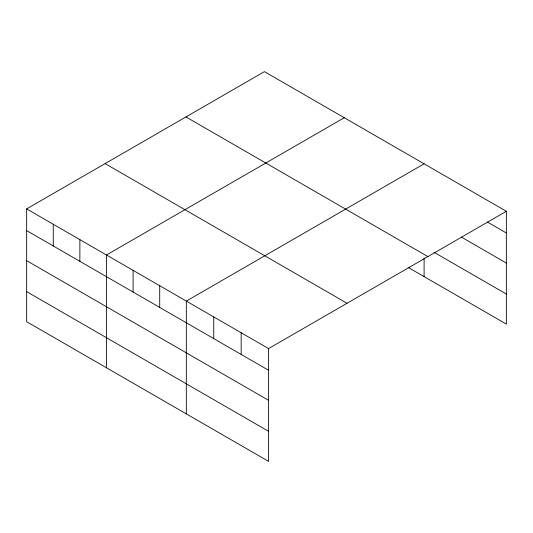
<?xml version="1.0" encoding="UTF-8"?>
<svg xmlns="http://www.w3.org/2000/svg" width="533" height="533" viewBox="0 0 533 533"><rect width="100%" height="100%" fill="white"/><g stroke="black" fill="none" stroke-linecap="round" stroke-linejoin="round"><path stroke-width="0.8" d="M26.65 208.903L268.579 348.575L268.579 461.371L26.65 321.699L26.65 208.903L264.421 71.629L506.35 211.301L506.35 324.097L408.271 267.473M344.258 117.72L106.487 254.994L106.487 367.79M424.095 163.811L186.323 301.092L186.323 413.881M268.579 348.575L506.35 211.301M487.369 222.034L506.35 232.994M461.358 237.078L506.35 263.055M433.935 252.229L506.35 294.036M185.957 116.927L427.886 256.606M105.114 163.604L347.043 303.277M26.65 230.596L268.579 370.268M26.65 260.657L268.579 400.336M26.65 291.631L268.579 431.31M424.095 257.919L424.095 276.607M241.163 332.745L241.163 354.438M213.74 316.922L213.74 338.608M159.713 285.721L159.713 307.414M133.097 270.358L133.097 292.051M79.877 239.63L79.877 261.323M53.26 224.266L53.26 245.96"/></g></svg>
